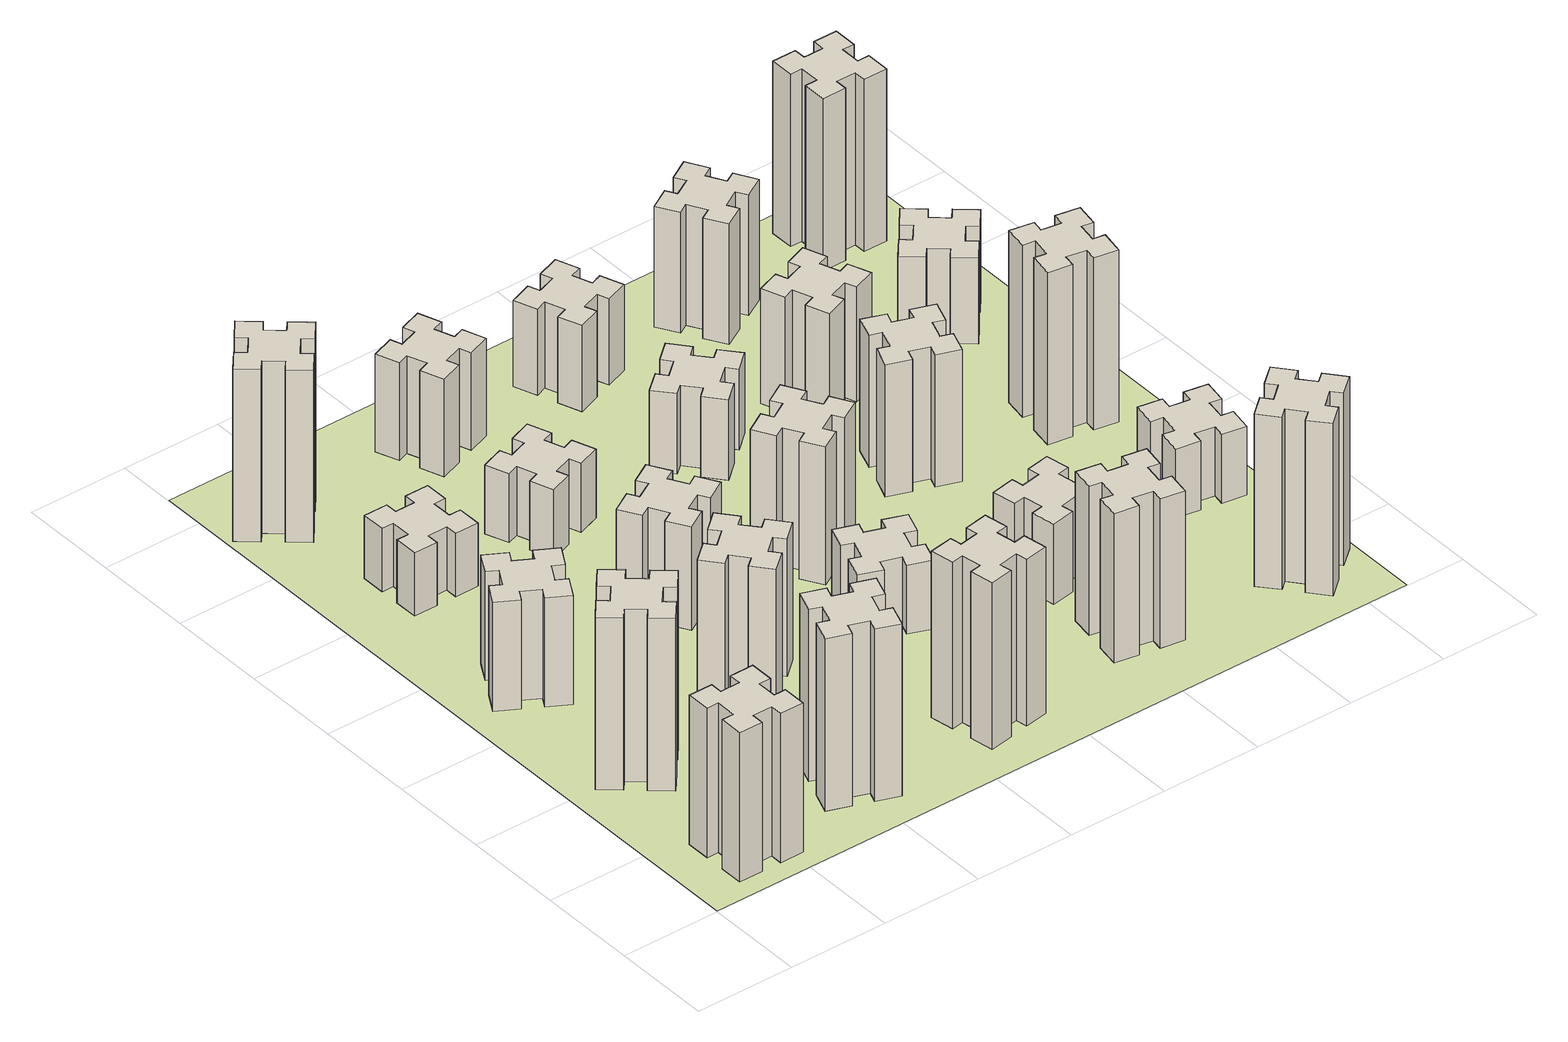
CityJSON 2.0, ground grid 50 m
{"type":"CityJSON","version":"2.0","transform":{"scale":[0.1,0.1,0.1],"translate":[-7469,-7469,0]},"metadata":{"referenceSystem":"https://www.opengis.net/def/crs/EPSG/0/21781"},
"CityObjects":{
"building1":{"type":"Building","attributes":{"class":"1000","function":"1000","usage":"1000","yearOfConstruction":2016,"roofType":"1000","measuredHeight":78,"storeysAboveGround":30,"storeysBelowGround":0},"geometry":[{"type":"Solid","lod":"1","boundaries":[[[[0,1,2,3,4,5,6,7,8,9,10,11,12,13,14,15,16,17,18,19]],[[17,16,20,21]],[[16,15,22,20]],[[15,14,23,22]],[[14,13,24,23]],[[13,12,25,24]],[[12,11,26,25]],[[11,10,27,26]],[[10,9,28,27]],[[9,8,29,28]],[[8,7,30,29]],[[7,6,31,30]],[[6,5,32,31]],[[5,4,33,32]],[[4,3,34,33]],[[3,2,35,34]],[[2,1,36,35]],[[1,0,37,36]],[[0,19,38,37]],[[19,18,39,38]],[[18,17,21,39]],[[24,25,26,27,28,29,30,31,32,33,34,35,36,37,38,39,21,20,22,23]]]]}]},
"building2":{"type":"Building","attributes":{"class":"1000","function":"1000","usage":"1000","yearOfConstruction":2016,"roofType":"1000","measuredHeight":90,"storeysAboveGround":30,"storeysBelowGround":0},"geometry":[{"type":"Solid","lod":"1","boundaries":[[[[40,41,42,43,44,45,46,47,48,49,50,51,52,53,54,55,56,57,58,59]],[[57,56,60,61]],[[56,55,62,60]],[[55,54,63,62]],[[54,53,64,63]],[[53,52,65,64]],[[52,51,66,65]],[[51,50,67,66]],[[50,49,68,67]],[[49,48,69,68]],[[48,47,70,69]],[[47,46,71,70]],[[46,45,72,71]],[[45,44,73,72]],[[44,43,74,73]],[[43,42,75,74]],[[42,41,76,75]],[[41,40,77,76]],[[40,59,78,77]],[[59,58,79,78]],[[58,57,61,79]],[[64,65,66,67,68,69,70,71,72,73,74,75,76,77,78,79,61,60,62,63]]]]}]},
"building3":{"type":"Building","attributes":{"class":"1000","function":"1000","usage":"1000","yearOfConstruction":2016,"roofType":"1000","measuredHeight":57,"storeysAboveGround":30,"storeysBelowGround":0},"geometry":[{"type":"Solid","lod":"1","boundaries":[[[[80,81,82,83,84,85,86,87,88,89,90,91,92,93,94,95,96,97,98,99]],[[97,96,100,101]],[[96,95,102,100]],[[95,94,103,102]],[[94,93,104,103]],[[93,92,105,104]],[[92,91,106,105]],[[91,90,107,106]],[[90,89,108,107]],[[89,88,109,108]],[[88,87,110,109]],[[87,86,111,110]],[[86,85,112,111]],[[85,84,113,112]],[[84,83,114,113]],[[83,82,115,114]],[[82,81,116,115]],[[81,80,117,116]],[[80,99,118,117]],[[99,98,119,118]],[[98,97,101,119]],[[104,105,106,107,108,109,110,111,112,113,114,115,116,117,118,119,101,100,102,103]]]]}]},
"building4":{"type":"Building","attributes":{"class":"1000","function":"1000","usage":"1000","yearOfConstruction":2016,"roofType":"1000","measuredHeight":90,"storeysAboveGround":30,"storeysBelowGround":0},"geometry":[{"type":"Solid","lod":"1","boundaries":[[[[120,121,122,123,124,125,126,127,128,129,130,131,132,133,134,135,136,137,138,139]],[[137,136,140,141]],[[136,135,142,140]],[[135,134,143,142]],[[134,133,144,143]],[[133,132,145,144]],[[132,131,146,145]],[[131,130,147,146]],[[130,129,148,147]],[[129,128,149,148]],[[128,127,150,149]],[[127,126,151,150]],[[126,125,152,151]],[[125,124,153,152]],[[124,123,154,153]],[[123,122,155,154]],[[122,121,156,155]],[[121,120,157,156]],[[120,139,158,157]],[[139,138,159,158]],[[138,137,141,159]],[[144,145,146,147,148,149,150,151,152,153,154,155,156,157,158,159,141,140,142,143]]]]}]},
"building5":{"type":"Building","attributes":{"class":"1000","function":"1000","usage":"1000","yearOfConstruction":2016,"roofType":"1000","measuredHeight":33,"storeysAboveGround":30,"storeysBelowGround":0},"geometry":[{"type":"Solid","lod":"1","boundaries":[[[[160,161,162,163,164,165,166,167,168,169,170,171,172,173,174,175,176,177,178,179]],[[177,176,180,181]],[[176,175,182,180]],[[175,174,183,182]],[[174,173,184,183]],[[173,172,185,184]],[[172,171,186,185]],[[171,170,187,186]],[[170,169,188,187]],[[169,168,189,188]],[[168,167,190,189]],[[167,166,191,190]],[[166,165,192,191]],[[165,164,193,192]],[[164,163,194,193]],[[163,162,195,194]],[[162,161,196,195]],[[161,160,197,196]],[[160,179,198,197]],[[179,178,199,198]],[[178,177,181,199]],[[184,185,186,187,188,189,190,191,192,193,194,195,196,197,198,199,181,180,182,183]]]]}]},
"building6":{"type":"Building","attributes":{"class":"1000","function":"1000","usage":"1000","yearOfConstruction":2016,"roofType":"1000","measuredHeight":90,"storeysAboveGround":30,"storeysBelowGround":0},"geometry":[{"type":"Solid","lod":"1","boundaries":[[[[200,201,202,203,204,205,206,207,208,209,210,211,212,213,214,215,216,217,218,219]],[[217,216,220,221]],[[216,215,222,220]],[[215,214,223,222]],[[214,213,224,223]],[[213,212,225,224]],[[212,211,226,225]],[[211,210,227,226]],[[210,209,228,227]],[[209,208,229,228]],[[208,207,230,229]],[[207,206,231,230]],[[206,205,232,231]],[[205,204,233,232]],[[204,203,234,233]],[[203,202,235,234]],[[202,201,236,235]],[[201,200,237,236]],[[200,219,238,237]],[[219,218,239,238]],[[218,217,221,239]],[[224,225,226,227,228,229,230,231,232,233,234,235,236,237,238,239,221,220,222,223]]]]}]},
"building7":{"type":"Building","attributes":{"class":"1000","function":"1000","usage":"1000","yearOfConstruction":2016,"roofType":"1000","measuredHeight":72,"storeysAboveGround":30,"storeysBelowGround":0},"geometry":[{"type":"Solid","lod":"1","boundaries":[[[[240,241,242,243,244,245,246,247,248,249,250,251,252,253,254,255,256,257,258,259]],[[257,256,260,261]],[[256,255,262,260]],[[255,254,263,262]],[[254,253,264,263]],[[253,252,265,264]],[[252,251,266,265]],[[251,250,267,266]],[[250,249,268,267]],[[249,248,269,268]],[[248,247,270,269]],[[247,246,271,270]],[[246,245,272,271]],[[245,244,273,272]],[[244,243,274,273]],[[243,242,275,274]],[[242,241,276,275]],[[241,240,277,276]],[[240,259,278,277]],[[259,258,279,278]],[[258,257,261,279]],[[264,265,266,267,268,269,270,271,272,273,274,275,276,277,278,279,261,260,262,263]]]]}]},
"building8":{"type":"Building","attributes":{"class":"1000","function":"1000","usage":"1000","yearOfConstruction":2016,"roofType":"1000","measuredHeight":54,"storeysAboveGround":30,"storeysBelowGround":0},"geometry":[{"type":"Solid","lod":"1","boundaries":[[[[280,281,282,283,284,285,286,287,288,289,290,291,292,293,294,295,296,297,298,299]],[[297,296,300,301]],[[296,295,302,300]],[[295,294,303,302]],[[294,293,304,303]],[[293,292,305,304]],[[292,291,306,305]],[[291,290,307,306]],[[290,289,308,307]],[[289,288,309,308]],[[288,287,310,309]],[[287,286,311,310]],[[286,285,312,311]],[[285,284,313,312]],[[284,283,314,313]],[[283,282,315,314]],[[282,281,316,315]],[[281,280,317,316]],[[280,299,318,317]],[[299,298,319,318]],[[298,297,301,319]],[[304,305,306,307,308,309,310,311,312,313,314,315,316,317,318,319,301,300,302,303]]]]}]},
"building9":{"type":"Building","attributes":{"class":"1000","function":"1000","usage":"1000","yearOfConstruction":2016,"roofType":"1000","measuredHeight":87,"storeysAboveGround":30,"storeysBelowGround":0},"geometry":[{"type":"Solid","lod":"1","boundaries":[[[[320,321,322,323,324,325,326,327,328,329,330,331,332,333,334,335,336,337,338,339]],[[337,336,340,341]],[[336,335,342,340]],[[335,334,343,342]],[[334,333,344,343]],[[333,332,345,344]],[[332,331,346,345]],[[331,330,347,346]],[[330,329,348,347]],[[329,328,349,348]],[[328,327,350,349]],[[327,326,351,350]],[[326,325,352,351]],[[325,324,353,352]],[[324,323,354,353]],[[323,322,355,354]],[[322,321,356,355]],[[321,320,357,356]],[[320,339,358,357]],[[339,338,359,358]],[[338,337,341,359]],[[344,345,346,347,348,349,350,351,352,353,354,355,356,357,358,359,341,340,342,343]]]]}]},
"building10":{"type":"Building","attributes":{"class":"1000","function":"1000","usage":"1000","yearOfConstruction":2016,"roofType":"1000","measuredHeight":36,"storeysAboveGround":30,"storeysBelowGround":0},"geometry":[{"type":"Solid","lod":"1","boundaries":[[[[360,361,362,363,364,365,366,367,368,369,370,371,372,373,374,375,376,377,378,379]],[[377,376,380,381]],[[376,375,382,380]],[[375,374,383,382]],[[374,373,384,383]],[[373,372,385,384]],[[372,371,386,385]],[[371,370,387,386]],[[370,369,388,387]],[[369,368,389,388]],[[368,367,390,389]],[[367,366,391,390]],[[366,365,392,391]],[[365,364,393,392]],[[364,363,394,393]],[[363,362,395,394]],[[362,361,396,395]],[[361,360,397,396]],[[360,379,398,397]],[[379,378,399,398]],[[378,377,381,399]],[[384,385,386,387,388,389,390,391,392,393,394,395,396,397,398,399,381,380,382,383]]]]}]},
"building11":{"type":"Building","attributes":{"class":"1000","function":"1000","usage":"1000","yearOfConstruction":2016,"roofType":"1000","measuredHeight":51,"storeysAboveGround":30,"storeysBelowGround":0},"geometry":[{"type":"Solid","lod":"1","boundaries":[[[[400,401,402,403,404,405,406,407,408,409,410,411,412,413,414,415,416,417,418,419]],[[417,416,420,421]],[[416,415,422,420]],[[415,414,423,422]],[[414,413,424,423]],[[413,412,425,424]],[[412,411,426,425]],[[411,410,427,426]],[[410,409,428,427]],[[409,408,429,428]],[[408,407,430,429]],[[407,406,431,430]],[[406,405,432,431]],[[405,404,433,432]],[[404,403,434,433]],[[403,402,435,434]],[[402,401,436,435]],[[401,400,437,436]],[[400,419,438,437]],[[419,418,439,438]],[[418,417,421,439]],[[424,425,426,427,428,429,430,431,432,433,434,435,436,437,438,439,421,420,422,423]]]]}]},
"building12":{"type":"Building","attributes":{"class":"1000","function":"1000","usage":"1000","yearOfConstruction":2016,"roofType":"1000","measuredHeight":36,"storeysAboveGround":30,"storeysBelowGround":0},"geometry":[{"type":"Solid","lod":"1","boundaries":[[[[440,441,442,443,444,445,446,447,448,449,450,451,452,453,454,455,456,457,458,459]],[[457,456,460,461]],[[456,455,462,460]],[[455,454,463,462]],[[454,453,464,463]],[[453,452,465,464]],[[452,451,466,465]],[[451,450,467,466]],[[450,449,468,467]],[[449,448,469,468]],[[448,447,470,469]],[[447,446,471,470]],[[446,445,472,471]],[[445,444,473,472]],[[444,443,474,473]],[[443,442,475,474]],[[442,441,476,475]],[[441,440,477,476]],[[440,459,478,477]],[[459,458,479,478]],[[458,457,461,479]],[[464,465,466,467,468,469,470,471,472,473,474,475,476,477,478,479,461,460,462,463]]]]}]},
"building13":{"type":"Building","attributes":{"class":"1000","function":"1000","usage":"1000","yearOfConstruction":2016,"roofType":"1000","measuredHeight":72,"storeysAboveGround":30,"storeysBelowGround":0},"geometry":[{"type":"Solid","lod":"1","boundaries":[[[[480,481,482,483,484,485,486,487,488,489,490,491,492,493,494,495,496,497,498,499]],[[497,496,500,501]],[[496,495,502,500]],[[495,494,503,502]],[[494,493,504,503]],[[493,492,505,504]],[[492,491,506,505]],[[491,490,507,506]],[[490,489,508,507]],[[489,488,509,508]],[[488,487,510,509]],[[487,486,511,510]],[[486,485,512,511]],[[485,484,513,512]],[[484,483,514,513]],[[483,482,515,514]],[[482,481,516,515]],[[481,480,517,516]],[[480,499,518,517]],[[499,498,519,518]],[[498,497,501,519]],[[504,505,506,507,508,509,510,511,512,513,514,515,516,517,518,519,501,500,502,503]]]]}]},
"building14":{"type":"Building","attributes":{"class":"1000","function":"1000","usage":"1000","yearOfConstruction":2016,"roofType":"1000","measuredHeight":42,"storeysAboveGround":30,"storeysBelowGround":0},"geometry":[{"type":"Solid","lod":"1","boundaries":[[[[520,521,522,523,524,525,526,527,528,529,530,531,532,533,534,535,536,537,538,539]],[[537,536,540,541]],[[536,535,542,540]],[[535,534,543,542]],[[534,533,544,543]],[[533,532,545,544]],[[532,531,546,545]],[[531,530,547,546]],[[530,529,548,547]],[[529,528,549,548]],[[528,527,550,549]],[[527,526,551,550]],[[526,525,552,551]],[[525,524,553,552]],[[524,523,554,553]],[[523,522,555,554]],[[522,521,556,555]],[[521,520,557,556]],[[520,539,558,557]],[[539,538,559,558]],[[538,537,541,559]],[[544,545,546,547,548,549,550,551,552,553,554,555,556,557,558,559,541,540,542,543]]]]}]},
"building15":{"type":"Building","attributes":{"class":"1000","function":"1000","usage":"1000","yearOfConstruction":2016,"roofType":"1000","measuredHeight":78,"storeysAboveGround":30,"storeysBelowGround":0},"geometry":[{"type":"Solid","lod":"1","boundaries":[[[[560,561,562,563,564,565,566,567,568,569,570,571,572,573,574,575,576,577,578,579]],[[577,576,580,581]],[[576,575,582,580]],[[575,574,583,582]],[[574,573,584,583]],[[573,572,585,584]],[[572,571,586,585]],[[571,570,587,586]],[[570,569,588,587]],[[569,568,589,588]],[[568,567,590,589]],[[567,566,591,590]],[[566,565,592,591]],[[565,564,593,592]],[[564,563,594,593]],[[563,562,595,594]],[[562,561,596,595]],[[561,560,597,596]],[[560,579,598,597]],[[579,578,599,598]],[[578,577,581,599]],[[584,585,586,587,588,589,590,591,592,593,594,595,596,597,598,599,581,580,582,583]]]]}]},
"building16":{"type":"Building","attributes":{"class":"1000","function":"1000","usage":"1000","yearOfConstruction":2016,"roofType":"1000","measuredHeight":45,"storeysAboveGround":30,"storeysBelowGround":0},"geometry":[{"type":"Solid","lod":"1","boundaries":[[[[600,601,602,603,604,605,606,607,608,609,610,611,612,613,614,615,616,617,618,619]],[[617,616,620,621]],[[616,615,622,620]],[[615,614,623,622]],[[614,613,624,623]],[[613,612,625,624]],[[612,611,626,625]],[[611,610,627,626]],[[610,609,628,627]],[[609,608,629,628]],[[608,607,630,629]],[[607,606,631,630]],[[606,605,632,631]],[[605,604,633,632]],[[604,603,634,633]],[[603,602,635,634]],[[602,601,636,635]],[[601,600,637,636]],[[600,619,638,637]],[[619,618,639,638]],[[618,617,621,639]],[[624,625,626,627,628,629,630,631,632,633,634,635,636,637,638,639,621,620,622,623]]]]}]},
"building17":{"type":"Building","attributes":{"class":"1000","function":"1000","usage":"1000","yearOfConstruction":2016,"roofType":"1000","measuredHeight":42,"storeysAboveGround":30,"storeysBelowGround":0},"geometry":[{"type":"Solid","lod":"1","boundaries":[[[[640,641,642,643,644,645,646,647,648,649,650,651,652,653,654,655,656,657,658,659]],[[657,656,660,661]],[[656,655,662,660]],[[655,654,663,662]],[[654,653,664,663]],[[653,652,665,664]],[[652,651,666,665]],[[651,650,667,666]],[[650,649,668,667]],[[649,648,669,668]],[[648,647,670,669]],[[647,646,671,670]],[[646,645,672,671]],[[645,644,673,672]],[[644,643,674,673]],[[643,642,675,674]],[[642,641,676,675]],[[641,640,677,676]],[[640,659,678,677]],[[659,658,679,678]],[[658,657,661,679]],[[664,665,666,667,668,669,670,671,672,673,674,675,676,677,678,679,661,660,662,663]]]]}]},
"building18":{"type":"Building","attributes":{"class":"1000","function":"1000","usage":"1000","yearOfConstruction":2016,"roofType":"1000","measuredHeight":69,"storeysAboveGround":30,"storeysBelowGround":0},"geometry":[{"type":"Solid","lod":"1","boundaries":[[[[680,681,682,683,684,685,686,687,688,689,690,691,692,693,694,695,696,697,698,699]],[[697,696,700,701]],[[696,695,702,700]],[[695,694,703,702]],[[694,693,704,703]],[[693,692,705,704]],[[692,691,706,705]],[[691,690,707,706]],[[690,689,708,707]],[[689,688,709,708]],[[688,687,710,709]],[[687,686,711,710]],[[686,685,712,711]],[[685,684,713,712]],[[684,683,714,713]],[[683,682,715,714]],[[682,681,716,715]],[[681,680,717,716]],[[680,699,718,717]],[[699,698,719,718]],[[698,697,701,719]],[[704,705,706,707,708,709,710,711,712,713,714,715,716,717,718,719,701,700,702,703]]]]}]},
"building19":{"type":"Building","attributes":{"class":"1000","function":"1000","usage":"1000","yearOfConstruction":2016,"roofType":"1000","measuredHeight":60,"storeysAboveGround":30,"storeysBelowGround":0},"geometry":[{"type":"Solid","lod":"1","boundaries":[[[[720,721,722,723,724,725,726,727,728,729,730,731,732,733,734,735,736,737,738,739]],[[737,736,740,741]],[[736,735,742,740]],[[735,734,743,742]],[[734,733,744,743]],[[733,732,745,744]],[[732,731,746,745]],[[731,730,747,746]],[[730,729,748,747]],[[729,728,749,748]],[[728,727,750,749]],[[727,726,751,750]],[[726,725,752,751]],[[725,724,753,752]],[[724,723,754,753]],[[723,722,755,754]],[[722,721,756,755]],[[721,720,757,756]],[[720,739,758,757]],[[739,738,759,758]],[[738,737,741,759]],[[744,745,746,747,748,749,750,751,752,753,754,755,756,757,758,759,741,740,742,743]]]]}]},
"building20":{"type":"Building","attributes":{"class":"1000","function":"1000","usage":"1000","yearOfConstruction":2016,"roofType":"1000","measuredHeight":90,"storeysAboveGround":30,"storeysBelowGround":0},"geometry":[{"type":"Solid","lod":"1","boundaries":[[[[760,761,762,763,764,765,766,767,768,769,770,771,772,773,774,775,776,777,778,779]],[[777,776,780,781]],[[776,775,782,780]],[[775,774,783,782]],[[774,773,784,783]],[[773,772,785,784]],[[772,771,786,785]],[[771,770,787,786]],[[770,769,788,787]],[[769,768,789,788]],[[768,767,790,789]],[[767,766,791,790]],[[766,765,792,791]],[[765,764,793,792]],[[764,763,794,793]],[[763,762,795,794]],[[762,761,796,795]],[[761,760,797,796]],[[760,779,798,797]],[[779,778,799,798]],[[778,777,781,799]],[[784,785,786,787,788,789,790,791,792,793,794,795,796,797,798,799,781,780,782,783]]]]}]},
"building21":{"type":"Building","attributes":{"class":"1000","function":"1000","usage":"1000","yearOfConstruction":2016,"roofType":"1000","measuredHeight":63,"storeysAboveGround":30,"storeysBelowGround":0},"geometry":[{"type":"Solid","lod":"1","boundaries":[[[[800,801,802,803,804,805,806,807,808,809,810,811,812,813,814,815,816,817,818,819]],[[817,816,820,821]],[[816,815,822,820]],[[815,814,823,822]],[[814,813,824,823]],[[813,812,825,824]],[[812,811,826,825]],[[811,810,827,826]],[[810,809,828,827]],[[809,808,829,828]],[[808,807,830,829]],[[807,806,831,830]],[[806,805,832,831]],[[805,804,833,832]],[[804,803,834,833]],[[803,802,835,834]],[[802,801,836,835]],[[801,800,837,836]],[[800,819,838,837]],[[819,818,839,838]],[[818,817,821,839]],[[824,825,826,827,828,829,830,831,832,833,834,835,836,837,838,839,821,820,822,823]]]]}]},
"building22":{"type":"Building","attributes":{"class":"1000","function":"1000","usage":"1000","yearOfConstruction":2016,"roofType":"1000","measuredHeight":36,"storeysAboveGround":30,"storeysBelowGround":0},"geometry":[{"type":"Solid","lod":"1","boundaries":[[[[840,841,842,843,844,845,846,847,848,849,850,851,852,853,854,855,856,857,858,859]],[[857,856,860,861]],[[856,855,862,860]],[[855,854,863,862]],[[854,853,864,863]],[[853,852,865,864]],[[852,851,866,865]],[[851,850,867,866]],[[850,849,868,867]],[[849,848,869,868]],[[848,847,870,869]],[[847,846,871,870]],[[846,845,872,871]],[[845,844,873,872]],[[844,843,874,873]],[[843,842,875,874]],[[842,841,876,875]],[[841,840,877,876]],[[840,859,878,877]],[[859,858,879,878]],[[858,857,861,879]],[[864,865,866,867,868,869,870,871,872,873,874,875,876,877,878,879,861,860,862,863]]]]}]},
"building23":{"type":"Building","attributes":{"class":"1000","function":"1000","usage":"1000","yearOfConstruction":2016,"roofType":"1000","measuredHeight":90,"storeysAboveGround":30,"storeysBelowGround":0},"geometry":[{"type":"Solid","lod":"1","boundaries":[[[[880,881,882,883,884,885,886,887,888,889,890,891,892,893,894,895,896,897,898,899]],[[897,896,900,901]],[[896,895,902,900]],[[895,894,903,902]],[[894,893,904,903]],[[893,892,905,904]],[[892,891,906,905]],[[891,890,907,906]],[[890,889,908,907]],[[889,888,909,908]],[[888,887,910,909]],[[887,886,911,910]],[[886,885,912,911]],[[885,884,913,912]],[[884,883,914,913]],[[883,882,915,914]],[[882,881,916,915]],[[881,880,917,916]],[[880,899,918,917]],[[899,898,919,918]],[[898,897,901,919]],[[904,905,906,907,908,909,910,911,912,913,914,915,916,917,918,919,901,900,902,903]]]]}]},
"building24":{"type":"Building","attributes":{"class":"1000","function":"1000","usage":"1000","yearOfConstruction":2016,"roofType":"1000","measuredHeight":45,"storeysAboveGround":30,"storeysBelowGround":0},"geometry":[{"type":"Solid","lod":"1","boundaries":[[[[920,921,922,923,924,925,926,927,928,929,930,931,932,933,934,935,936,937,938,939]],[[937,936,940,941]],[[936,935,942,940]],[[935,934,943,942]],[[934,933,944,943]],[[933,932,945,944]],[[932,931,946,945]],[[931,930,947,946]],[[930,929,948,947]],[[929,928,949,948]],[[928,927,950,949]],[[927,926,951,950]],[[926,925,952,951]],[[925,924,953,952]],[[924,923,954,953]],[[923,922,955,954]],[[922,921,956,955]],[[921,920,957,956]],[[920,939,958,957]],[[939,938,959,958]],[[938,937,941,959]],[[944,945,946,947,948,949,950,951,952,953,954,955,956,957,958,959,941,940,942,943]]]]}]},
"building25":{"type":"Building","attributes":{"class":"1000","function":"1000","usage":"1000","yearOfConstruction":2016,"roofType":"1000","measuredHeight":90,"storeysAboveGround":30,"storeysBelowGround":0},"geometry":[{"type":"Solid","lod":"1","boundaries":[[[[960,961,962,963,964,965,966,967,968,969,970,971,972,973,974,975,976,977,978,979]],[[977,976,980,981]],[[976,975,982,980]],[[975,974,983,982]],[[974,973,984,983]],[[973,972,985,984]],[[972,971,986,985]],[[971,970,987,986]],[[970,969,988,987]],[[969,968,989,988]],[[968,967,990,989]],[[967,966,991,990]],[[966,965,992,991]],[[965,964,993,992]],[[964,963,994,993]],[[963,962,995,994]],[[962,961,996,995]],[[961,960,997,996]],[[960,979,998,997]],[[979,978,999,998]],[[978,977,981,999]],[[984,985,986,987,988,989,990,991,992,993,994,995,996,997,998,999,981,980,982,983]]]]}]},
"landuse1":{"type":"LandUse","attributes":{"name":"plot1","function":"1010"},"geometry":[{"type":"MultiSurface","lod":"1","boundaries":[[[1000,1001,1002,1003]]]}]}
},
"vertices":[
[265,325,0],[265,225,0],[205,225,0],[205,105,0],[325,105,0],[325,165,0],[425,165,0],[425,105,0],[545,105,0],[545,225,0],[485,225,0],[485,325,0],[545,325,0],[545,445,0],[425,445,0],[425,385,0],[325,385,0],[325,445,0],[205,445,0],[205,325,0],[325,385,780],[325,445,780],[425,385,780],[425,445,780],[545,445,780],[545,325,780],[485,325,780],[485,225,780],[545,225,780],[545,105,780],[425,105,780],[425,165,780],[325,165,780],[325,105,780],[205,105,780],[205,225,780],[265,225,780],[265,325,780],[205,325,780],[205,445,780],
[484,1067,0],[408,1132,0],[446,1178,0],[354,1255,0],[277,1163,0],[323,1124,0],[259,1048,0],[213,1086,0],[136,994,0],[228,917,0],[266,963,0],[343,899,0],[304,853,0],[396,776,0],[473,868,0],[427,906,0],[492,983,0],[538,944,0],[615,1036,0],[523,1113,0],[492,983,900],[538,944,900],[427,906,900],[473,868,900],[396,776,900],[304,853,900],[343,899,900],[266,963,900],[228,917,900],[136,994,900],[213,1086,900],[259,1048,900],[323,1124,900],[277,1163,900],[354,1255,900],[446,1178,900],[408,1132,900],[484,1067,900],[523,1113,900],[615,1036,900],
[474,1826,0],[387,1876,0],[417,1928,0],[313,1988,0],[253,1884,0],[305,1854,0],[255,1767,0],[203,1797,0],[143,1693,0],[247,1633,0],[277,1685,0],[364,1635,0],[334,1583,0],[438,1523,0],[498,1627,0],[446,1657,0],[496,1744,0],[548,1714,0],[608,1818,0],[504,1878,0],[496,1744,570],[548,1714,570],[446,1657,570],[498,1627,570],[438,1523,570],[334,1583,570],[364,1635,570],[277,1685,570],[247,1633,570],[143,1693,570],[203,1797,570],[255,1767,570],[305,1854,570],[253,1884,570],[313,1988,570],[417,1928,570],[387,1876,570],[474,1826,570],[504,1878,570],[608,1818,570],
[929,460,0],[895,366,0],[839,387,0],[797,274,0],[910,233,0],[931,289,0],[1025,255,0],[1004,199,0],[1117,157,0],[1158,270,0],[1102,291,0],[1136,385,0],[1192,364,0],[1233,477,0],[1120,518,0],[1100,462,0],[1006,496,0],[1027,552,0],[914,593,0],[873,480,0],[1006,496,900],[1027,552,900],[1100,462,900],[1120,518,900],[1233,477,900],[1192,364,900],[1136,385,900],[1102,291,900],[1158,270,900],[1117,157,900],[1004,199,900],[1025,255,900],[931,289,900],[910,233,900],[797,274,900],[839,387,900],[895,366,900],[929,460,900],[873,480,900],[914,593,900],
[425,2485,0],[525,2485,0],[525,2425,0],[645,2425,0],[645,2545,0],[585,2545,0],[585,2645,0],[645,2645,0],[645,2765,0],[525,2765,0],[525,2705,0],[425,2705,0],[425,2765,0],[305,2765,0],[305,2645,0],[365,2645,0],[365,2545,0],[305,2545,0],[305,2425,0],[425,2425,0],[365,2545,330],[305,2545,330],[365,2645,330],[305,2645,330],[305,2765,330],[425,2765,330],[425,2705,330],[525,2705,330],[525,2765,330],[645,2765,330],[645,2645,330],[585,2645,330],[585,2545,330],[645,2545,330],[645,2425,330],[525,2425,330],[525,2485,330],[425,2485,330],[425,2425,330],[305,2425,330],
[384,3387,0],[308,3452,0],[346,3498,0],[254,3575,0],[177,3483,0],[223,3444,0],[159,3368,0],[113,3406,0],[36,3314,0],[128,3237,0],[166,3283,0],[243,3219,0],[204,3173,0],[296,3096,0],[373,3188,0],[327,3226,0],[392,3303,0],[438,3264,0],[515,3356,0],[423,3433,0],[392,3303,900],[438,3264,900],[327,3226,900],[373,3188,900],[296,3096,900],[204,3173,900],[243,3219,900],[166,3283,900],[128,3237,900],[36,3314,900],[113,3406,900],[159,3368,900],[223,3444,900],[177,3483,900],[254,3575,900],[346,3498,900],[308,3452,900],[384,3387,900],[423,3433,900],[515,3356,900],
[1083,1332,0],[1006,1267,0],[968,1313,0],[876,1236,0],[953,1144,0],[999,1183,0],[1063,1106,0],[1017,1068,0],[1094,976,0],[1186,1053,0],[1148,1099,0],[1224,1163,0],[1263,1117,0],[1355,1194,0],[1278,1286,0],[1232,1248,0],[1167,1324,0],[1213,1363,0],[1136,1455,0],[1044,1378,0],[1167,1324,720],[1213,1363,720],[1232,1248,720],[1278,1286,720],[1355,1194,720],[1263,1117,720],[1224,1163,720],[1148,1099,720],[1186,1053,720],[1094,976,720],[1017,1068,720],[1063,1106,720],[999,1183,720],[953,1144,720],[876,1236,720],[968,1313,720],[1006,1267,720],[1083,1332,720],[1044,1378,720],[1136,1455,720],
[1336,1867,0],[1286,1954,0],[1338,1984,0],[1278,2088,0],[1174,2028,0],[1204,1976,0],[1117,1926,0],[1087,1978,0],[983,1918,0],[1043,1814,0],[1095,1844,0],[1145,1757,0],[1093,1727,0],[1153,1623,0],[1257,1683,0],[1227,1735,0],[1314,1785,0],[1344,1733,0],[1448,1793,0],[1388,1897,0],[1314,1785,540],[1344,1733,540],[1227,1735,540],[1257,1683,540],[1153,1623,540],[1093,1727,540],[1145,1757,540],[1095,1844,540],[1043,1814,540],[983,1918,540],[1087,1978,540],[1117,1926,540],[1204,1976,540],[1174,2028,540],[1278,2088,540],[1338,1984,540],[1286,1954,540],[1336,1867,540],[1388,1897,540],[1448,1793,540],
[1785,492,0],[1687,475,0],[1677,534,0],[1558,513,0],[1579,395,0],[1638,405,0],[1656,307,0],[1597,297,0],[1617,178,0],[1736,199,0],[1725,258,0],[1824,276,0],[1834,217,0],[1952,237,0],[1931,356,0],[1872,345,0],[1855,444,0],[1914,454,0],[1893,572,0],[1775,551,0],[1855,444,870],[1914,454,870],[1872,345,870],[1931,356,870],[1952,237,870],[1834,217,870],[1824,276,870],[1725,258,870],[1736,199,870],[1617,178,870],[1597,297,870],[1656,307,870],[1638,405,870],[1579,395,870],[1558,513,870],[1677,534,870],[1687,475,870],[1785,492,870],[1775,551,870],[1893,572,870],
[1106,2475,0],[1200,2509,0],[1220,2453,0],[1333,2494,0],[1292,2607,0],[1236,2586,0],[1202,2680,0],[1258,2700,0],[1217,2813,0],[1104,2772,0],[1125,2716,0],[1031,2682,0],[1010,2738,0],[897,2697,0],[939,2584,0],[995,2605,0],[1029,2511,0],[973,2490,0],[1014,2377,0],[1127,2419,0],[1029,2511,360],[973,2490,360],[995,2605,360],[939,2584,360],[897,2697,360],[1010,2738,360],[1031,2682,360],[1125,2716,360],[1104,2772,360],[1217,2813,360],[1258,2700,360],[1202,2680,360],[1236,2586,360],[1292,2607,360],[1333,2494,360],[1220,2453,360],[1200,2509,360],[1106,2475,360],[1127,2419,360],[1014,2377,360],
[1125,3456,0],[1031,3422,0],[1010,3478,0],[897,3437,0],[939,3324,0],[995,3345,0],[1029,3251,0],[973,3230,0],[1014,3117,0],[1127,3159,0],[1106,3215,0],[1200,3249,0],[1220,3193,0],[1333,3234,0],[1292,3347,0],[1236,3326,0],[1202,3420,0],[1258,3440,0],[1217,3553,0],[1104,3512,0],[1202,3420,510],[1258,3440,510],[1236,3326,510],[1292,3347,510],[1333,3234,510],[1220,3193,510],[1200,3249,510],[1106,3215,510],[1127,3159,510],[1014,3117,510],[973,3230,510],[1029,3251,510],[995,3345,510],[939,3324,510],[897,3437,510],[1010,3478,510],[1031,3422,510],[1125,3456,510],[1104,3512,510],[1217,3553,510],
[1771,1129,0],[1865,1095,0],[1844,1039,0],[1957,997,0],[1998,1110,0],[1942,1131,0],[1976,1225,0],[2032,1204,0],[2073,1317,0],[1960,1358,0],[1940,1302,0],[1846,1336,0],[1867,1392,0],[1754,1433,0],[1713,1320,0],[1769,1300,0],[1735,1206,0],[1679,1227,0],[1637,1114,0],[1750,1073,0],[1735,1206,360],[1679,1227,360],[1769,1300,360],[1713,1320,360],[1754,1433,360],[1867,1392,360],[1846,1336,360],[1940,1302,360],[1960,1358,360],[2073,1317,360],[2032,1204,360],[1976,1225,360],[1942,1131,360],[1998,1110,360],[1957,997,360],[1844,1039,360],[1865,1095,360],[1771,1129,360],[1750,1073,360],[1637,1114,360],
[1976,1767,0],[1926,1854,0],[1978,1884,0],[1918,1988,0],[1814,1928,0],[1844,1876,0],[1757,1826,0],[1727,1878,0],[1623,1818,0],[1683,1714,0],[1735,1744,0],[1785,1657,0],[1733,1627,0],[1793,1523,0],[1897,1583,0],[1867,1635,0],[1954,1685,0],[1984,1633,0],[2088,1693,0],[2028,1797,0],[1954,1685,720],[1984,1633,720],[1867,1635,720],[1897,1583,720],[1793,1523,720],[1733,1627,720],[1785,1657,720],[1735,1744,720],[1683,1714,720],[1623,1818,720],[1727,1878,720],[1757,1826,720],[1844,1876,720],[1814,1928,720],[1918,1988,720],[1978,1884,720],[1926,1854,720],[1976,1767,720],[2028,1797,720],[2088,1693,720],
[1988,2479,0],[2064,2543,0],[2103,2497,0],[2195,2574,0],[2118,2666,0],[2072,2628,0],[2007,2704,0],[2053,2743,0],[1976,2835,0],[1884,2758,0],[1923,2712,0],[1846,2647,0],[1808,2693,0],[1716,2616,0],[1793,2524,0],[1839,2563,0],[1903,2486,0],[1857,2448,0],[1934,2356,0],[2026,2433,0],[1903,2486,420],[1857,2448,420],[1839,2563,420],[1793,2524,420],[1716,2616,420],[1808,2693,420],[1846,2647,420],[1923,2712,420],[1884,2758,420],[1976,2835,420],[2053,2743,420],[2007,2704,420],[2072,2628,420],[2118,2666,420],[2195,2574,420],[2103,2497,420],[2064,2543,420],[1988,2479,420],[2026,2433,420],[1934,2356,420],
[2496,544,0],[2478,445,0],[2419,456,0],[2398,337,0],[2517,317,0],[2527,376,0],[2625,358,0],[2615,299,0],[2733,278,0],[2754,397,0],[2695,407,0],[2712,505,0],[2771,495,0],[2792,613,0],[2674,634,0],[2664,575,0],[2565,592,0],[2576,651,0],[2457,672,0],[2437,554,0],[2565,592,780],[2576,651,780],[2664,575,780],[2674,634,780],[2792,613,780],[2771,495,780],[2712,505,780],[2695,407,780],[2754,397,780],[2733,278,780],[2615,299,780],[2625,358,780],[2527,376,780],[2517,317,780],[2398,337,780],[2419,456,780],[2478,445,780],[2496,544,780],[2437,554,780],[2457,672,780],
[1865,3456,0],[1771,3422,0],[1750,3478,0],[1637,3437,0],[1679,3324,0],[1735,3345,0],[1769,3251,0],[1713,3230,0],[1754,3117,0],[1867,3159,0],[1846,3215,0],[1940,3249,0],[1960,3193,0],[2073,3234,0],[2032,3347,0],[1976,3326,0],[1942,3420,0],[1998,3440,0],[1957,3553,0],[1844,3512,0],[1942,3420,450],[1998,3440,450],[1976,3326,450],[2032,3347,450],[2073,3234,450],[1960,3193,450],[1940,3249,450],[1846,3215,450],[1867,3159,450],[1754,3117,450],[1713,3230,450],[1769,3251,450],[1735,3345,450],[1679,3324,450],[1637,3437,450],[1750,3478,450],[1771,3422,450],[1865,3456,450],[1844,3512,450],[1957,3553,450],
[2625,1132,0],[2527,1115,0],[2517,1174,0],[2398,1153,0],[2419,1035,0],[2478,1045,0],[2496,947,0],[2437,937,0],[2457,818,0],[2576,839,0],[2565,898,0],[2664,916,0],[2674,857,0],[2792,877,0],[2771,996,0],[2712,985,0],[2695,1084,0],[2754,1094,0],[2733,1212,0],[2615,1191,0],[2695,1084,420],[2754,1094,420],[2712,985,420],[2771,996,420],[2792,877,420],[2674,857,420],[2664,916,420],[2565,898,420],[2576,839,420],[2457,818,420],[2437,937,420],[2496,947,420],[2478,1045,420],[2419,1035,420],[2398,1153,420],[2517,1174,420],[2527,1115,420],[2625,1132,420],[2615,1191,420],[2733,1212,420],
[2682,1871,0],[2716,1965,0],[2772,1944,0],[2813,2057,0],[2700,2098,0],[2680,2042,0],[2586,2076,0],[2607,2132,0],[2494,2173,0],[2453,2060,0],[2509,2040,0],[2475,1946,0],[2419,1967,0],[2377,1854,0],[2490,1813,0],[2511,1869,0],[2605,1835,0],[2584,1779,0],[2697,1737,0],[2738,1850,0],[2605,1835,690],[2584,1779,690],[2511,1869,690],[2490,1813,690],[2377,1854,690],[2419,1967,690],[2475,1946,690],[2509,2040,690],[2453,2060,690],[2494,2173,690],[2607,2132,690],[2586,2076,690],[2680,2042,690],[2700,2098,690],[2813,2057,690],[2772,1944,690],[2716,1965,690],[2682,1871,690],[2738,1850,690],[2697,1737,690],
[2586,2475,0],[2680,2509,0],[2700,2453,0],[2813,2494,0],[2772,2607,0],[2716,2586,0],[2682,2680,0],[2738,2700,0],[2697,2813,0],[2584,2772,0],[2605,2716,0],[2511,2682,0],[2490,2738,0],[2377,2697,0],[2419,2584,0],[2475,2605,0],[2509,2511,0],[2453,2490,0],[2494,2377,0],[2607,2419,0],[2509,2511,600],[2453,2490,600],[2475,2605,600],[2419,2584,600],[2377,2697,600],[2490,2738,600],[2511,2682,600],[2605,2716,600],[2584,2772,600],[2697,2813,600],[2738,2700,600],[2682,2680,600],[2716,2586,600],[2772,2607,600],[2813,2494,600],[2700,2453,600],[2680,2509,600],[2586,2475,600],[2607,2419,600],[2494,2377,600],
[3468,259,0],[3544,323,0],[3583,277,0],[3675,354,0],[3598,446,0],[3552,408,0],[3487,484,0],[3533,523,0],[3456,615,0],[3364,538,0],[3403,492,0],[3326,427,0],[3288,473,0],[3196,396,0],[3273,304,0],[3319,343,0],[3383,266,0],[3337,228,0],[3414,136,0],[3506,213,0],[3383,266,900],[3337,228,900],[3319,343,900],[3273,304,900],[3196,396,900],[3288,473,900],[3326,427,900],[3403,492,900],[3364,538,900],[3456,615,900],[3533,523,900],[3487,484,900],[3552,408,900],[3598,446,900],[3675,354,900],[3583,277,900],[3544,323,900],[3468,259,900],[3506,213,900],[3414,136,900],
[2716,3347,0],[2666,3434,0],[2718,3464,0],[2658,3568,0],[2554,3508,0],[2584,3456,0],[2497,3406,0],[2467,3458,0],[2363,3398,0],[2423,3294,0],[2475,3324,0],[2525,3237,0],[2473,3207,0],[2533,3103,0],[2637,3163,0],[2607,3215,0],[2694,3265,0],[2724,3213,0],[2828,3273,0],[2768,3377,0],[2694,3265,630],[2724,3213,630],[2607,3215,630],[2637,3163,630],[2533,3103,630],[2473,3207,630],[2525,3237,630],[2475,3324,630],[2423,3294,630],[2363,3398,630],[2467,3458,630],[2497,3406,630],[2584,3456,630],[2554,3508,630],[2658,3568,630],[2718,3464,630],[2666,3434,630],[2716,3347,630],[2768,3377,630],[2828,3273,630],
[3367,1016,0],[3465,998,0],[3455,939,0],[3573,918,0],[3594,1037,0],[3535,1047,0],[3552,1145,0],[3611,1135,0],[3632,1253,0],[3514,1274,0],[3504,1215,0],[3405,1232,0],[3416,1291,0],[3297,1312,0],[3277,1194,0],[3336,1184,0],[3318,1085,0],[3259,1096,0],[3238,977,0],[3357,957,0],[3318,1085,360],[3259,1096,360],[3336,1184,360],[3277,1194,360],[3297,1312,360],[3416,1291,360],[3405,1232,360],[3504,1215,360],[3514,1274,360],[3632,1253,360],[3611,1135,360],[3552,1145,360],[3535,1047,360],[3594,1037,360],[3573,918,360],[3455,939,360],[3465,998,360],[3367,1016,360],[3357,957,360],[3238,977,360],
[3435,1787,0],[3452,1885,0],[3511,1875,0],[3532,1993,0],[3414,2014,0],[3404,1955,0],[3305,1972,0],[3316,2031,0],[3197,2052,0],[3177,1934,0],[3236,1924,0],[3218,1825,0],[3159,1836,0],[3138,1717,0],[3257,1697,0],[3267,1756,0],[3365,1738,0],[3355,1679,0],[3473,1658,0],[3494,1777,0],[3365,1738,900],[3355,1679,900],[3267,1756,900],[3257,1697,900],[3138,1717,900],[3159,1836,900],[3218,1825,900],[3236,1924,900],[3177,1934,900],[3197,2052,900],[3316,2031,900],[3305,1972,900],[3404,1955,900],[3414,2014,900],[3532,1993,900],[3511,1875,900],[3452,1885,900],[3435,1787,900],[3494,1777,900],[3473,1658,900],
[3444,2747,0],[3368,2812,0],[3406,2858,0],[3314,2935,0],[3237,2843,0],[3283,2804,0],[3219,2728,0],[3173,2766,0],[3096,2674,0],[3188,2597,0],[3226,2643,0],[3303,2579,0],[3264,2533,0],[3356,2456,0],[3433,2548,0],[3387,2586,0],[3452,2663,0],[3498,2624,0],[3575,2716,0],[3483,2793,0],[3452,2663,450],[3498,2624,450],[3387,2586,450],[3433,2548,450],[3356,2456,450],[3264,2533,450],[3303,2579,450],[3226,2643,450],[3188,2597,450],[3096,2674,450],[3173,2766,450],[3219,2728,450],[3283,2804,450],[3237,2843,450],[3314,2935,450],[3406,2858,450],[3368,2812,450],[3444,2747,450],[3483,2793,450],[3575,2716,450],
[3285,3325,0],[3385,3325,0],[3385,3265,0],[3505,3265,0],[3505,3385,0],[3445,3385,0],[3445,3485,0],[3505,3485,0],[3505,3605,0],[3385,3605,0],[3385,3545,0],[3285,3545,0],[3285,3605,0],[3165,3605,0],[3165,3485,0],[3225,3485,0],[3225,3385,0],[3165,3385,0],[3165,3265,0],[3285,3265,0],[3225,3385,900],[3165,3385,900],[3225,3485,900],[3165,3485,900],[3165,3605,900],[3285,3605,900],[3285,3545,900],[3385,3545,900],[3385,3605,900],[3505,3605,900],[3505,3485,900],[3445,3485,900],[3445,3385,900],[3505,3385,900],[3505,3265,900],[3385,3265,900],[3385,3325,900],[3285,3325,900],[3285,3265,900],[3165,3265,900],
[5,3705,0],[3705,3705,0],[3705,5,0],[5,5,0]
]}
